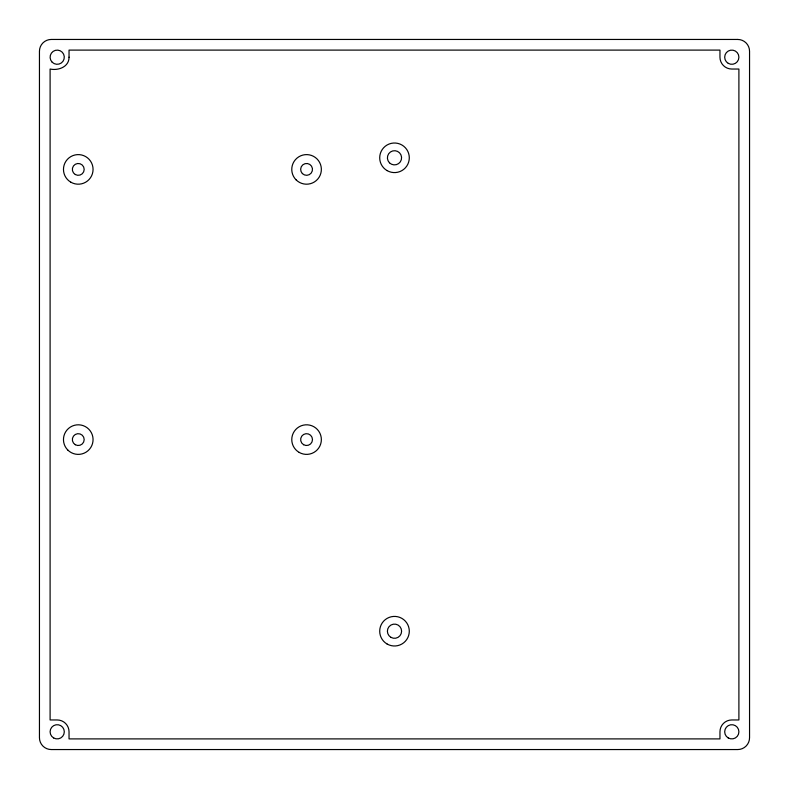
<?xml version="1.0" encoding="UTF-8"?>
<svg xmlns="http://www.w3.org/2000/svg" width="789" height="789" viewBox="0 0 789 789"><rect width="100%" height="100%" fill="white"/><g stroke="black" fill="none" stroke-linecap="round" stroke-linejoin="round"><path stroke-width="1.18" d="M69.037 57.203C69.166 66.917 58.278 70.823 50.101 69.037L50.101 719.962L57.203 719.962A11.835 11.835 0 0 1 69.037 731.798L69.037 738.899L719.962 738.899L719.962 731.798A11.835 11.835 0 0 1 731.798 719.962L738.899 719.962L738.899 69.037L731.798 69.037A11.835 11.835 0 0 1 719.962 57.203L719.962 50.101L69.037 50.101L69.037 57.203M737.715 39.45L51.285 39.45A11.835 11.835 0 0 0 39.45 51.285L39.45 737.715A11.835 11.835 0 0 0 51.285 749.55L737.715 749.55A11.835 11.835 0 0 0 749.55 737.715L749.55 51.285A11.835 11.835 0 0 0 737.715 39.45M302.384 173.58A5.917 5.917 0 0 0 312.286 170.927A5.917 5.917 0 0 0 305.037 163.678A5.917 5.917 0 0 0 302.384 173.58M67.805 450.055A14.794 14.794 0 0 0 92.56 443.418A14.794 14.794 0 0 0 74.442 425.301A14.794 14.794 0 0 0 67.805 450.055M52.182 62.223A7.101 7.101 0 0 0 64.057 59.037A7.101 7.101 0 0 0 55.368 50.348A7.101 7.101 0 0 0 52.182 62.223M296.102 179.862A14.794 14.794 0 0 0 320.857 173.225A14.794 14.794 0 0 0 302.739 155.108A14.794 14.794 0 0 0 296.102 179.862M75.31 444.72A5.917 5.917 0 0 0 84.186 439.591A5.917 5.917 0 0 0 75.31 434.463A5.917 5.917 0 0 0 75.31 444.72M728.247 63.357A7.101 7.101 0 0 0 738.899 57.203A7.101 7.101 0 0 0 728.247 51.048A7.101 7.101 0 0 0 728.247 63.357M387.103 644.011A14.794 14.794 0 0 0 409.294 631.2A14.794 14.794 0 0 0 387.103 618.389A14.794 14.794 0 0 0 387.103 644.011M390.949 637.354A7.101 7.101 0 0 0 401.601 631.2A7.101 7.101 0 0 0 390.949 625.046A7.101 7.101 0 0 0 390.949 637.354M53.652 737.952A7.101 7.101 0 0 0 64.303 731.798A7.101 7.101 0 0 0 53.652 725.643A7.101 7.101 0 0 0 53.652 737.952M728.247 737.952A7.101 7.101 0 0 0 738.899 731.798A7.101 7.101 0 0 0 728.247 725.643A7.101 7.101 0 0 0 728.247 737.952M303.607 444.72A5.917 5.917 0 0 0 312.483 439.591A5.917 5.917 0 0 0 303.607 434.463A5.917 5.917 0 0 0 303.607 444.72M299.169 452.403A14.794 14.794 0 0 0 321.36 439.591A14.794 14.794 0 0 0 299.169 426.78A14.794 14.794 0 0 0 299.169 452.403M70.872 182.21A14.794 14.794 0 0 0 93.063 169.398A14.794 14.794 0 0 0 70.872 156.587A14.794 14.794 0 0 0 70.872 182.21M75.31 174.527A5.917 5.917 0 0 0 84.186 169.398A5.917 5.917 0 0 0 75.31 164.27A5.917 5.917 0 0 0 75.31 174.527M387.103 170.611A14.794 14.794 0 0 0 409.294 157.8A14.794 14.794 0 0 0 387.103 144.989A14.794 14.794 0 0 0 387.103 170.611M389.48 162.82A7.101 7.101 0 0 0 401.354 159.634A7.101 7.101 0 0 0 392.666 150.946A7.101 7.101 0 0 0 389.48 162.82"/></g></svg>
